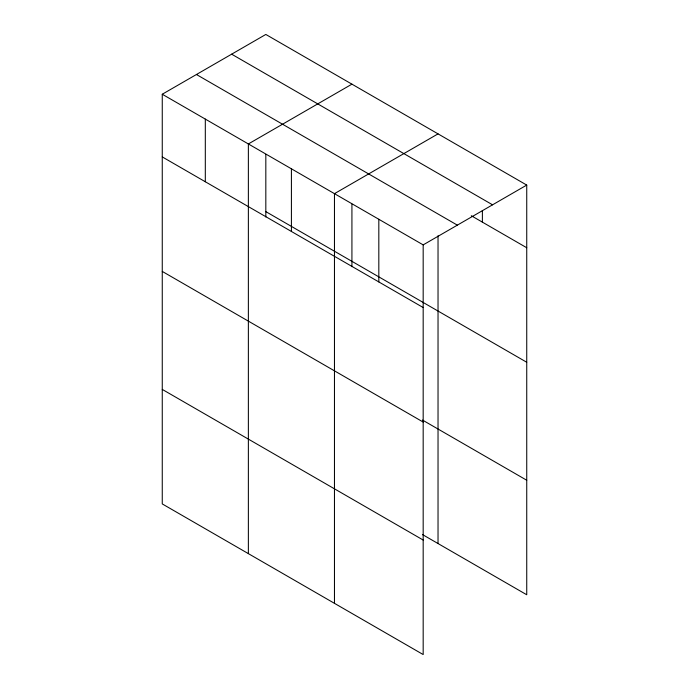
<?xml version="1.0" encoding="UTF-8"?>
<svg xmlns="http://www.w3.org/2000/svg" width="689" height="689" viewBox="0 0 689 689"><rect width="100%" height="100%" fill="white"/><g stroke="black" fill="none" stroke-linecap="round" stroke-linejoin="round"><path stroke-width="1.03" d="M162.26 94.238L423.175 244.879L423.175 654.55L162.26 503.917L162.26 94.238L265.825 34.45L526.74 185.083L526.74 594.762L422.46 534.552M438.032 235.759L438.032 543.543M351.924 84.161L248.367 143.949L248.367 553.629M438.032 133.873L334.466 193.661L334.466 603.331M423.175 244.879L526.74 185.083M231.65 54.181L492.557 204.814M471.293 215.735L526.74 247.747M196.443 74.507L457.35 225.148M265.825 211.626L526.74 362.259M162.26 156.903L423.175 307.535M422.46 420.04L526.74 480.242M162.26 271.414L423.175 422.056M162.26 389.406L423.175 540.038M482.386 210.455L482.386 222.142M378.821 219.266L378.821 281.93M351.924 204.082L351.924 266.695M291.413 168.805L291.413 231.47M265.825 154.37L265.825 216.992M205.313 119.094L205.313 181.758"/></g></svg>
